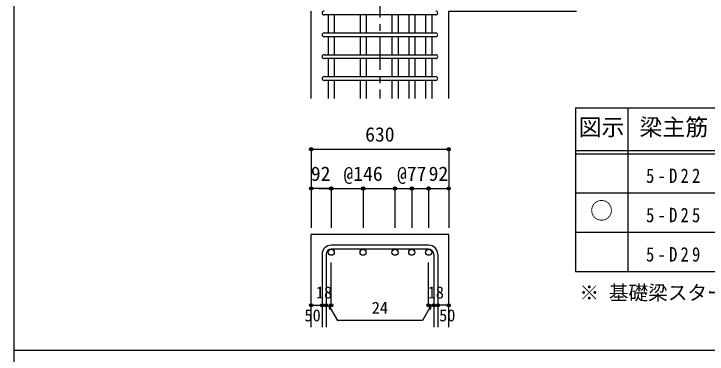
# Model space of a CAD drawing. Units: millimetres at full size, sheet at 1:30; details may follow other scales. Extents: x -5973 to 5954, y -4195 to 4201.
# Drawn here: x -5973 to -2797, y -15 to 1543 of the extents above; entities that cross this region are included whole.
import ezdxf
from ezdxf.enums import TextEntityAlignment as Align

# ---------------------------------------------------------------- set-up
doc = ezdxf.new("R2010")
doc.units = ezdxf.units.MM
doc.header["$LTSCALE"] = 30
doc.header["$PDMODE"] = 32
doc.header["$PDSIZE"] = 15
doc.linetypes.add('CHAIN1', pattern=[8, 5, -1, 1, -1])
for name, color, linetype in [('0-1_躯体線', 2, 'Continuous'), ('0-5_基礎梁筋', 7, 'Continuous'), ('0-6_スタラップ筋', 7, 'Continuous'), ('0-D_寸法', 4, 'Continuous'), ('6-7_文字', 7, 'Continuous'), ('6-E_枠', 7, 'Continuous'), ('F-0_枠', 6, 'Continuous')]:
    doc.layers.add(name, color=color, linetype=linetype)
doc.styles.add('ＭＳ ゴシック', font='')
doc.styles.get('ＭＳ ゴシック').set_extended_font_data('MS Gothic')

msp = doc.modelspace()

# ---------------------------------------------------------------- linework, layer by layer
at = {"layer": '0-1_躯体線'}
for p, q in [((-4610.8, 1156.03), (-4610.8, 1556.03)), ((-4610.8, 108.3), (-4610.8, 533.3)), ((-3980.8, 533.3), (-4610.8, 533.3)), ((-3980.8, 108.3), (-3980.8, 533.3))]:
    msp.add_line(p, q, dxfattribs=at)
msp.add_lwpolyline([(-3980.8, 1156.03), (-3980.8, 1556.03), (-3395.8, 1556.03)], dxfattribs=at)
at = {"layer": '0-5_基礎梁筋'}
for p, q in [((-4532.8, 1538.03), (-4532.8, 1456.03)), ((-4504.8, 1538.03), (-4504.8, 1456.03)), ((-4386.8, 1538.03), (-4386.8, 1456.03)), ((-4358.8, 1538.03), (-4358.8, 1456.03)), ((-4240.8, 1538.03), (-4240.8, 1456.03)), ((-4212.8, 1538.03), (-4212.8, 1456.03)), ((-4163.8, 1538.03), (-4163.8, 1456.03)), ((-4135.8, 1538.03), (-4135.8, 1456.03)), ((-4086.8, 1538.03), (-4086.8, 1456.03)), ((-4058.8, 1538.03), (-4058.8, 1456.03)), ((-4532.8, 1438.03), (-4532.8, 1356.03)), ((-4504.8, 1438.03), (-4504.8, 1356.03)), ((-4386.8, 1438.03), (-4386.8, 1356.03)), ((-4358.8, 1438.03), (-4358.8, 1356.03)), ((-4240.8, 1438.03), (-4240.8, 1356.03)), ((-4212.8, 1438.03), (-4212.8, 1356.03)), ((-4163.8, 1438.03), (-4163.8, 1356.03)), ((-4135.8, 1438.03), (-4135.8, 1356.03)), ((-4086.8, 1438.03), (-4086.8, 1356.03)), ((-4058.8, 1438.03), (-4058.8, 1356.03)), ((-4532.8, 1338.03), (-4532.8, 1256.03)), ((-4504.8, 1338.03), (-4504.8, 1256.03)), ((-4386.8, 1338.03), (-4386.8, 1256.03)), ((-4358.8, 1338.03), (-4358.8, 1256.03)), ((-4240.8, 1338.03), (-4240.8, 1256.03)), ((-4212.8, 1338.03), (-4212.8, 1256.03)), ((-4163.8, 1338.03), (-4163.8, 1256.03)), ((-4135.8, 1338.03), (-4135.8, 1256.03)), ((-4086.8, 1338.03), (-4086.8, 1256.03)), ((-4058.8, 1338.03), (-4058.8, 1256.03)), ((-4532.8, 1238.03), (-4532.8, 1156.03)), ((-4504.8, 1238.03), (-4504.8, 1156.03)), ((-4386.8, 1238.03), (-4386.8, 1156.03)), ((-4358.8, 1238.03), (-4358.8, 1156.03)), ((-4240.8, 1238.03), (-4240.8, 1156.03)), ((-4212.8, 1238.03), (-4212.8, 1156.03)), ((-4163.8, 1238.03), (-4163.8, 1156.03)), ((-4135.8, 1238.03), (-4135.8, 1156.03)), ((-4086.8, 1238.03), (-4086.8, 1156.03)), ((-4058.8, 1238.03), (-4058.8, 1156.03))]:
    msp.add_line(p, q, dxfattribs=at)
at = {"layer": '0-5_基礎梁筋', "color": 3}
for centre in [(-4518.8, 451.3), (-4372.8, 451.3), (-4226.8, 451.3), (-4149.8, 451.3), (-4072.8, 451.3)]:
    msp.add_circle(centre, 14, dxfattribs=at)
at = {"layer": '0-6_スタラップ筋'}
for p, q in [((-4039.8, 1538.03), (-4551.8, 1538.03)), ((-4551.8, 1456.03), (-4039.8, 1456.03)), ((-4039.8, 1438.03), (-4551.8, 1438.03)), ((-4551.8, 1356.03), (-4039.8, 1356.03)), ((-4039.8, 1338.03), (-4551.8, 1338.03)), ((-4551.8, 1256.03), (-4039.8, 1256.03)), ((-4039.8, 1238.03), (-4551.8, 1238.03)), ((-4072.8, 483.3), (-4518.8, 483.3)), ((-4072.8, 465.3), (-4518.8, 465.3)), ((-4560.8, 441.3), (-4560.8, 108.3)), ((-4542.8, 441.3), (-4542.8, 108.3)), ((-4048.8, 441.3), (-4048.8, 108.3)), ((-4030.8, 441.3), (-4030.8, 108.3))]:
    msp.add_line(p, q, dxfattribs=at)
for centre, radius, start, end in [((-4551.8, 1547.03), 9, 90, 270), ((-4039.8, 1547.03), 9, 270, 90), ((-4551.8, 1447.03), 9, 90, 270), ((-4039.8, 1447.03), 9, 270, 90), ((-4551.8, 1347.03), 9, 90, 270), ((-4039.8, 1347.03), 9, 270, 90), ((-4551.8, 1247.03), 9, 90, 270), ((-4039.8, 1247.03), 9, 270, 90), ((-4518.8, 441.3), 42, 90, 180), ((-4072.8, 441.3), 42, 0, 90), ((-4518.8, 441.3), 24, 90, 180), ((-4072.8, 441.3), 24, 0, 90)]:
    msp.add_arc(centre, radius, start, end, dxfattribs=at)
at = {"layer": '0-D_寸法', "linetype": 'CHAIN1'}
msp.add_line((-4295.8, 3356.03), (-4295.8, 1156.03), dxfattribs=at)
at = {"layer": '0-D_寸法'}
for p, q in [((-4610.8, 923.3), (-4610.8, 743.3)), ((-4610.8, 923.3), (-3980.8, 923.3)), ((-3980.8, 923.3), (-3980.8, 743.3)), ((-4610.8, 743.3), (-4610.8, 563.3)), ((-4524.8, 743.3), (-4610.8, 743.3)), ((-4574.77, 743.3), (-4518.8, 743.3)), ((-4518.8, 743.3), (-4518.8, 563.3)), ((-4518.8, 743.3), (-4372.8, 743.3)), ((-4372.8, 743.3), (-4372.8, 563.3)), ((-4372.8, 743.3), (-4226.8, 743.3)), ((-4226.8, 743.3), (-4226.8, 563.3)), ((-4226.8, 743.3), (-4226.8, 563.3)), ((-4226.8, 743.3), (-4072.8, 743.3)), ((-4149.8, 743.3), (-4149.8, 563.3)), ((-4149.8, 743.3), (-4149.8, 563.3)), ((-4072.8, 743.3), (-4072.8, 563.3)), ((-4066.8, 743.3), (-3980.8, 743.3)), ((-3980.8, 743.3), (-3980.8, 563.3)), ((-4518.8, 208.3), (-4518.8, 404.39)), ((-4072.8, 208.3), (-4072.8, 404.39)), ((-4610.8, 208.3), (-4560.8, 208.3)), ((-4560.8, 208.3), (-4542.8, 208.3)), ((-4542.8, 208.3), (-4518.8, 208.3)), ((-4530.8, 208.3), (-4490.35, 138.24)), ((-4530.8, 208.3), (-4525.62, 188.98)), ((-4060.8, 208.3), (-4101.25, 138.24)), ((-4048.8, 208.3), (-4072.8, 208.3)), ((-4060.8, 208.3), (-4065.98, 188.98)), ((-4030.8, 208.3), (-4048.8, 208.3)), ((-3980.8, 208.3), (-4030.8, 208.3)), ((-4101.25, 138.24), (-4490.35, 138.24))]:
    msp.add_line(p, q, dxfattribs=at)
for centre, radius in [((-4610.8, 923.3), 7.2), ((-4610.8, 923.3), 6.4), ((-4610.8, 923.3), 5.6), ((-4610.8, 923.3), 4.8), ((-4610.8, 923.3), 4), ((-4610.8, 923.3), 3.2), ((-4610.8, 923.3), 2.4), ((-4610.8, 923.3), 1.6), ((-4610.8, 923.3), 0.8), ((-3980.8, 923.3), 7.2), ((-3980.8, 923.3), 6.4), ((-3980.8, 923.3), 5.6), ((-3980.8, 923.3), 4.8), ((-3980.8, 923.3), 4), ((-3980.8, 923.3), 3.2), ((-3980.8, 923.3), 2.4), ((-3980.8, 923.3), 1.6), ((-3980.8, 923.3), 0.8), ((-4610.8, 743.3), 7.2), ((-4610.8, 743.3), 6.4), ((-4610.8, 743.3), 5.6), ((-4610.8, 743.3), 4.8), ((-4610.8, 743.3), 4), ((-4610.8, 743.3), 3.2), ((-4610.8, 743.3), 2.4), ((-4610.8, 743.3), 1.6), ((-4610.8, 743.3), 0.8), ((-4518.8, 743.3), 8), ((-4518.8, 743.3), 7.2), ((-4518.8, 743.3), 6.4), ((-4518.8, 743.3), 5.6), ((-4518.8, 743.3), 4.8), ((-4518.8, 743.3), 4), ((-4518.8, 743.3), 3.2), ((-4518.8, 743.3), 2.4), ((-4518.8, 743.3), 1.6), ((-4518.8, 743.3), 0.8), ((-4372.8, 743.3), 8), ((-4372.8, 743.3), 7.2), ((-4372.8, 743.3), 6.4), ((-4372.8, 743.3), 5.6), ((-4372.8, 743.3), 4.8), ((-4372.8, 743.3), 4), ((-4372.8, 743.3), 3.2), ((-4372.8, 743.3), 2.4), ((-4372.8, 743.3), 1.6), ((-4372.8, 743.3), 0.8), ((-4226.8, 743.3), 8), ((-4226.8, 743.3), 7.2), ((-4226.8, 743.3), 6.4), ((-4226.8, 743.3), 5.6), ((-4226.8, 743.3), 4.8), ((-4226.8, 743.3), 4), ((-4226.8, 743.3), 3.2), ((-4226.8, 743.3), 2.4), ((-4226.8, 743.3), 1.6), ((-4226.8, 743.3), 0.8), ((-4149.8, 743.3), 8), ((-4149.8, 743.3), 7.2), ((-4149.8, 743.3), 6.4), ((-4149.8, 743.3), 5.6), ((-4149.8, 743.3), 4.8), ((-4149.8, 743.3), 4), ((-4149.8, 743.3), 3.2), ((-4149.8, 743.3), 2.4), ((-4149.8, 743.3), 1.6), ((-4149.8, 743.3), 0.8), ((-4072.8, 743.3), 8), ((-4072.8, 743.3), 7.2), ((-4072.8, 743.3), 6.4), ((-4072.8, 743.3), 5.6), ((-4072.8, 743.3), 4.8), ((-4072.8, 743.3), 4), ((-4072.8, 743.3), 3.2), ((-4072.8, 743.3), 2.4), ((-4072.8, 743.3), 1.6), ((-4072.8, 743.3), 0.8), ((-3980.8, 743.3), 7.2), ((-3980.8, 743.3), 6.4), ((-3980.8, 743.3), 5.6), ((-3980.8, 743.3), 4.8), ((-3980.8, 743.3), 4), ((-3980.8, 743.3), 3.2), ((-3980.8, 743.3), 2.4), ((-3980.8, 743.3), 1.6), ((-3980.8, 743.3), 0.8), ((-4610.8, 208.3), 4), ((-4610.8, 208.3), 3.6), ((-4610.8, 208.3), 3.2), ((-4610.8, 208.3), 2.8), ((-4610.8, 208.3), 2.4), ((-4610.8, 208.3), 2), ((-4610.8, 208.3), 1.6), ((-4610.8, 208.3), 1.2), ((-4610.8, 208.3), 0.8), ((-4610.8, 208.3), 0.4), ((-4560.8, 208.3), 4), ((-4560.8, 208.3), 3.6), ((-4560.8, 208.3), 3.2), ((-4560.8, 208.3), 2.8), ((-4560.8, 208.3), 2.4), ((-4560.8, 208.3), 2), ((-4560.8, 208.3), 1.6), ((-4560.8, 208.3), 1.2), ((-4560.8, 208.3), 0.8), ((-4560.8, 208.3), 0.4), ((-4542.8, 208.3), 4), ((-4542.8, 208.3), 3.6), ((-4542.8, 208.3), 3.2), ((-4542.8, 208.3), 2.8), ((-4542.8, 208.3), 2.4), ((-4542.8, 208.3), 2), ((-4542.8, 208.3), 1.6), ((-4542.8, 208.3), 1.2), ((-4542.8, 208.3), 0.8), ((-4542.8, 208.3), 0.4), ((-4518.8, 208.3), 4), ((-4518.8, 208.3), 3.6), ((-4518.8, 208.3), 3.2), ((-4518.8, 208.3), 2.8), ((-4518.8, 208.3), 2.4), ((-4518.8, 208.3), 2), ((-4518.8, 208.3), 1.6), ((-4518.8, 208.3), 1.2), ((-4518.8, 208.3), 0.8), ((-4518.8, 208.3), 0.4), ((-4072.8, 208.3), 4), ((-4072.8, 208.3), 3.6), ((-4072.8, 208.3), 3.2), ((-4072.8, 208.3), 2.8), ((-4072.8, 208.3), 2.4), ((-4072.8, 208.3), 2), ((-4072.8, 208.3), 1.6), ((-4072.8, 208.3), 1.2), ((-4072.8, 208.3), 0.8), ((-4072.8, 208.3), 0.4), ((-4048.8, 208.3), 4), ((-4048.8, 208.3), 3.6), ((-4048.8, 208.3), 3.2), ((-4048.8, 208.3), 2.8), ((-4048.8, 208.3), 2.4), ((-4048.8, 208.3), 2), ((-4048.8, 208.3), 1.6), ((-4048.8, 208.3), 1.2), ((-4048.8, 208.3), 0.8), ((-4048.8, 208.3), 0.4), ((-4030.8, 208.3), 4), ((-4030.8, 208.3), 3.6), ((-4030.8, 208.3), 3.2), ((-4030.8, 208.3), 2.8), ((-4030.8, 208.3), 2.4), ((-4030.8, 208.3), 2), ((-4030.8, 208.3), 1.6), ((-4030.8, 208.3), 1.2), ((-4030.8, 208.3), 0.8), ((-4030.8, 208.3), 0.4), ((-3980.8, 208.3), 4), ((-3980.8, 208.3), 3.6), ((-3980.8, 208.3), 3.2), ((-3980.8, 208.3), 2.8), ((-3980.8, 208.3), 2.4), ((-3980.8, 208.3), 2), ((-3980.8, 208.3), 1.6), ((-3980.8, 208.3), 1.2), ((-3980.8, 208.3), 0.8), ((-3980.8, 208.3), 0.4)]:
    msp.add_circle(centre, radius, dxfattribs=at)
at = {"layer": '0-D_寸法', "color": 7}
for p in [(-4610.8, 923.3), (-3980.8, 923.3), (-4610.8, 743.3), (-4518.8, 743.3), (-4518.8, 743.3), (-4372.8, 743.3), (-4372.8, 743.3), (-4226.8, 743.3), (-4226.8, 743.3), (-4149.8, 743.3), (-4149.8, 743.3), (-4072.8, 743.3), (-4072.8, 743.3), (-3980.8, 743.3), (-4610.8, 208.3), (-4560.8, 208.3), (-4542.8, 208.3), (-4518.8, 208.3), (-4518.8, 208.3), (-4072.8, 208.3), (-4072.8, 208.3), (-4048.8, 208.3), (-4030.8, 208.3), (-3980.8, 208.3)]:
    msp.add_point(p, dxfattribs=at)
at = {"layer": '6-E_枠', "color": 3}
for p, q in [((-3400.52, 1112.77), (-3400.52, 362.77)), ((-3400.52, 1112.77), (-1238, 1112.77)), ((-3400.52, 362.77), (-1238, 362.77))]:
    msp.add_line(p, q, dxfattribs=at)
at = {"layer": '6-E_枠'}
for p, q in [((-3160.52, 1112.77), (-3160.52, 362.77)), ((-3400.52, 917.77), (-1238, 917.77)), ((-3400.52, 902.77), (-1238, 902.77)), ((-3400.52, 722.77), (-1238, 722.77)), ((-3400.52, 542.77), (-1238, 542.77))]:
    msp.add_line(p, q, dxfattribs=at)
at = {"layer": 'F-0_枠'}
msp.add_line((-5972.88, 4201.15), (-5972.88, -4195.24), dxfattribs=at)
at = {"layer": 'F-0_枠', "color": 2}
msp.add_line((-5972.88, 2.95), (3723.6, 2.95), dxfattribs=at)

# ---------------------------------------------------------------- texts
at = {"layer": '0-D_寸法', "style": 'ＭＳ ゴシック'}
for s, height, p in [('630', 65.98, (-4363.3, 938.3)), ('92', 65.98, (-4612.26, 758.23)), ('@146', 65.98, (-4462.8, 758.3)), ('@77', 65.98, (-4217.3, 758.3)), ('92', 65.98, (-4072.65, 758.23)), ('18', 54.99, (-4589.3, 223.3)), ('18', 54.99, (-4077.3, 223.3)), ('24', 54.99, (-4333.3, 153.24)), ('50', 54.99, (-4641.8, 118.3)), ('50', 54.99, (-4024.8, 118.3))]:
    msp.add_text(s, height=height, dxfattribs=at).set_placement(p, align=Align.BOTTOM_LEFT)
at = {"layer": '6-7_文字', "color": 2, "style": 'ＭＳ ゴシック'}
for s, p in [('図示', (-3385.52, 962.77)), ('梁主筋', (-3106.76, 962.77)), ('○', (-3333.02, 580.27))]:
    msp.add_text(s, height=76.98, dxfattribs=at).set_placement(p, align=Align.BOTTOM_LEFT)
at = {"layer": '6-7_文字', "style": 'ＭＳ ゴシック'}
msp.add_text('※ 基礎梁スターラップ     D16 @100', height=65.98, dxfattribs=at).set_placement((-3381.96, 213.19), align=Align.BOTTOM_LEFT)
at = {"layer": '6-7_文字', "char_height": 65.98, "attachment_point": 7, "style": 'ＭＳ ゴシック'}
for s, insert in [('\\T1.38;\\W0.85;5-D22', (-3076.76, 767.77)), ('\\T1.38;\\W0.85;5-D25', (-3076.76, 587.77)), ('\\T1.38;\\W0.85;5-D29', (-3076.76, 407.77))]:
    msp.add_mtext(s, dxfattribs=dict(at, insert=insert))

doc.saveas('drawing.dxf')
